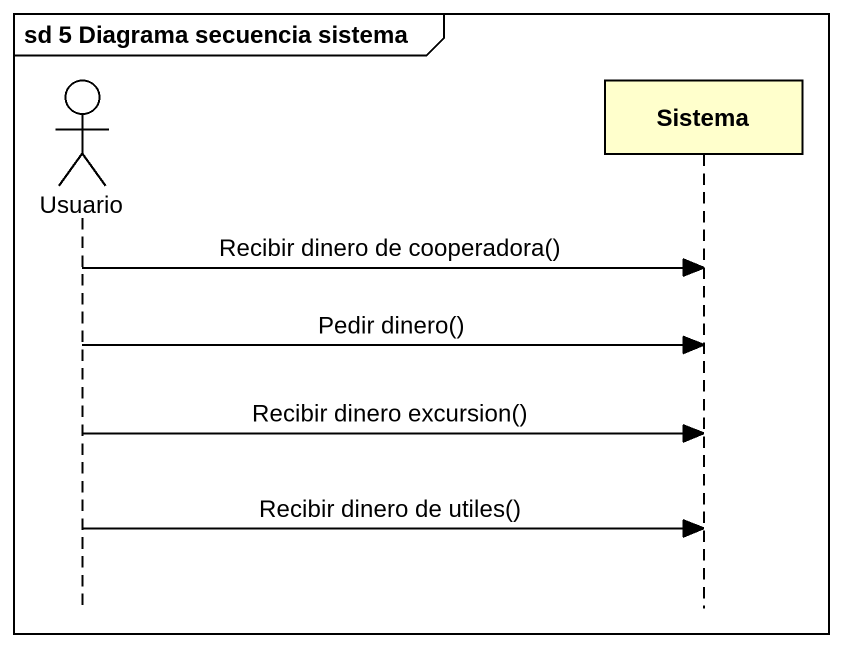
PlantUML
@startuml
mainframe sd 5 Diagrama secuencia sistema
hide footbox
actor Usuario
participant Sistema

Usuario -> Sistema : Recibir dinero de cooperadora()
Usuario -> Sistema : Pedir dinero()
Usuario -> Sistema : Recibir dinero excursion()
Usuario -> Sistema : Recibir dinero de utiles()
@enduml
